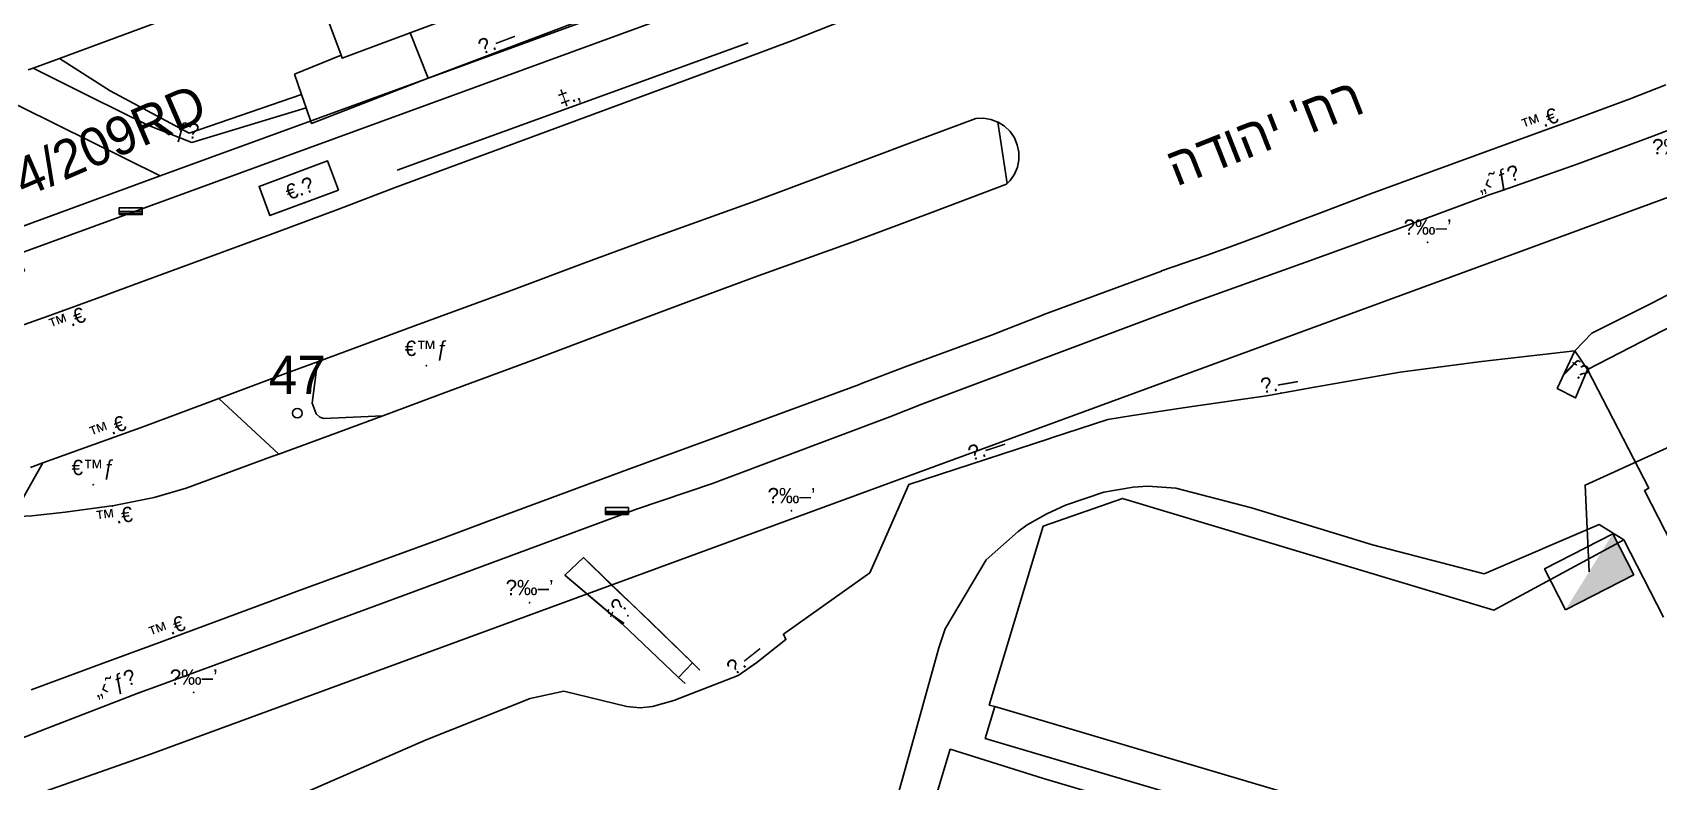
# Model space of a CAD drawing. Header units: metres. Extents: x 218299 to 220222, y 572714 to 574340.
# Drawn here: x 219658.7 to 219743.6, y 573655.2 to 573694.3 of the extents above; entities that cross this region are included whole.
import ezdxf
from ezdxf.enums import TextEntityAlignment as Align

# ---------------------------------------------------------------- set-up
doc = ezdxf.new("R2010")
doc.units = ezdxf.units.M
doc.header["$MEASUREMENT"] = 0
for name, color, linetype in [('1601', 44, 'LANDBORDER'), ('1602', 44, 'Continuous'), ('1603', 44, 'Continuous'), ('6011', 10, 'Continuous'), ('6151', 102, 'CABLEUNDEXIST03'), ('6261', 7, 'Continuous'), ('6371', 7, 'Continuous'), ('A_POINTS', 2, 'Continuous'), ('I_OTHER', 7, 'Continuous'), ('M2200', 253, 'Continuous'), ('M2207', 253, 'Continuous'), ('M2211', 253, 'Continuous'), ('M2401', 7, 'Continuous'), ('M2404', 7, 'Continuous'), ('M2407', 253, 'Continuous'), ('M2408', 253, 'Continuous'), ('M2412', 253, 'Continuous'), ('M2601', 253, 'Continuous'), ('M2602', 253, 'Continuous'), ('M2604', 253, 'Continuous'), ('M2605', 253, 'Continuous'), ('M2804', 253, 'Continuous'), ('M2809', 253, 'Continuous'), ('M5202', 253, 'Continuous')]:
    doc.layers.add(name, color=color, linetype=linetype)
doc.styles.add('HEBTXT', font='HEBTXT')
doc.styles.add('MAVAT_HEBTXT', font='HEBTXT')
doc.linetypes.add('CABLEUNDEXIST03', pattern='A,3.5,[222,elecad.shx,S=0.01,R=0,X=0,Y=0],1.5', length=5)
doc.linetypes.add('LANDBORDER', pattern='A,6.25,[208,elecad.shx,S=0.02,R=0,X=-0.6,Y=0],12.5,[208,elecad.shx,S=0.02,R=180,X=0.6,Y=0],6.25', length=25)

# ---------------------------------------------------------------- blocks, each defined once
blk = doc.blocks.new('6261')
blk.add_lwpolyline([(-2, -1.2), (2, -1.2), (2, 1.2), (-2, 1.2)], close=True)
at = {"color": 0}
blk.add_solid([(2, 1.2), (-2, -1.2), (2, -1.2)], dxfattribs=at)
at = {"color": 0, "style": 'HEBTXT'}
blk.add_attdef('PIL_NAME', (2.689, 2.418), '', height=1.7, dxfattribs=at)
at = {"style": 'HEBTXT'}
blk.add_attdef('CAMUT_MONIM', (2.489, 0.218), '', height=1.7, dxfattribs=at)
at = {"color": 0, "style": 'HEBTXT', "flags": 1}
for tag, p in [('TYPE', (2.585, -1.773)), ('MAP_TYPE', (2.689, -3.782))]:
    blk.add_attdef(tag, p, '', height=1.7, dxfattribs=at)
blk = doc.blocks.new('6371')
at = {"color": 0}
for points in [[(-1, -1), (-1, 1), (1, 1), (1, -1)], [(-1, -1), (-1, 0), (0, 0), (0, -1)]]:
    blk.add_lwpolyline(points, close=True, dxfattribs=at)
blk.add_solid([(-1, -1), (1, -1), (-1, 1), (1, 1)], dxfattribs=at)
at = {"color": 0, "style": 'HEBTXT'}
blk.add_attdef('POLE_NUM', (2, 2), '', height=2, dxfattribs=at)
at = {"color": 0, "style": 'HEBTXT', "flags": 1}
blk.add_attdef('MAP_TYPE', (2.062, -0.532), '', height=2, dxfattribs=at)
blk = doc.blocks.new('1603')
at = {"layer": 'A_POINTS'}
blk.add_circle((0, 0), 0.25, dxfattribs=at)
at = {"color": 0, "style": 'HEBTXT'}
blk.add_attdef('PARCEL_NUM', text='', height=2, dxfattribs=at).set_placement((0, 1), align=Align.CENTER)
at = {"color": 0, "style": 'HEBTXT', "flags": 1}
blk.add_attdef('LOT_NUM', text='', height=2, dxfattribs=at).set_placement((0, -2.5), align=Align.CENTER)
blk = doc.blocks.new('M2804')
blk.add_circle((0, 0), 0.025)
at = {"style": 'MAVAT_HEBTXT'}
blk.add_attdef('NAME', text='', height=0.8, dxfattribs=at).set_placement((0, 1.59), align=Align.MIDDLE)
blk = doc.blocks.new('M5202')
blk.add_lwpolyline([(-2, -0.53), (2, -0.53), (2, 0.67), (-2, 0.67)], close=True)
for points in [[(-2, 0), (2, 0)], [(-2, -0.33), (2, -0.33)]]:
    blk.add_lwpolyline(points)
at = {"style": 'MAVAT_HEBTXT', "flags": 1}
for tag, p in [('MARK', (0, 1.92)), ('HEIGHT', (0, -1.78)), ('NAME', (0, -4.35))]:
    blk.add_attdef(tag, text='', height=0.8, dxfattribs=at).set_placement(p, align=Align.MIDDLE)
blk = doc.blocks.new('M2404')
blk.add_circle((0, 0), 0.025)
at = {"style": 'MAVAT_HEBTXT'}
blk.add_attdef('NAME', text='', height=0.8, dxfattribs=at).set_placement((0, 1.59), align=Align.MIDDLE)
blk = doc.blocks.new('M2211')
blk.add_circle((0, 0), 0.025)
at = {"style": 'MAVAT_HEBTXT'}
blk.add_attdef('NAME', text='', height=0.8, dxfattribs=at).set_placement((0, 1.59), align=Align.MIDDLE)
blk = doc.blocks.new('M2408')
blk.add_circle((0, 0), 0.025)
at = {"style": 'MAVAT_HEBTXT'}
blk.add_attdef('NAME', text='', height=0.8, dxfattribs=at).set_placement((0, 1.59), align=Align.MIDDLE)
blk = doc.blocks.new('M2412')
blk.add_circle((0, 0), 0.025)
at = {"style": 'MAVAT_HEBTXT'}
blk.add_attdef('NAME', text='', height=0.8, dxfattribs=at).set_placement((0, 1.59), align=Align.MIDDLE)
blk = doc.blocks.new('M2604')
blk.add_circle((0, 0), 0.025)
at = {"style": 'MAVAT_HEBTXT'}
blk.add_attdef('NAME', text='', height=0.8, dxfattribs=at).set_placement((0, 1.59), align=Align.MIDDLE)
blk = doc.blocks.new('M2605')
blk.add_circle((0, 0), 0.025)
at = {"style": 'MAVAT_HEBTXT'}
blk.add_attdef('NAME', text='', height=0.8, dxfattribs=at).set_placement((0, 1.59), align=Align.MIDDLE)
blk = doc.blocks.new('M2809')
blk.add_circle((0, 0), 0.025)
at = {"style": 'MAVAT_HEBTXT'}
blk.add_attdef('NAME', text='', height=0.8, dxfattribs=at).set_placement((0, 1.59), align=Align.MIDDLE)
blk = doc.blocks.new('111')
at = {"layer": 'M2200'}
blk.add_polyline3d([(219671.356, 573702.466, 606.517), (219686.929, 573708.27, 606.517), (219686.701, 573708.88, 600.322), (219688.821, 573709.67, 600.322), (219689.07, 573709.004, 606.412), (219694.94, 573711.192, 606.307), (219694.94, 573711.192, 606.307), (219698.462, 573701.742, 606.307), (219697.907, 573701.535, 606.307), (219698.166, 573700.841, 602.737), (219695.725, 573699.932, 602.737), (219695.462, 573700.638, 606.307), (219695.144, 573700.519, 606.307), (219695.405, 573699.819, 602.527), (219693.91, 573699.262, 602.527), (219693.829, 573699.232, 602.527), (219693.57, 573699.926, 606.412), (219678.452, 573694.292, 606.412), (219674.897, 573692.967, 606.412), (219674.839, 573693.122, 606.414)], close=True, dxfattribs=at)
for points in [[(219744.582, 573648.533, 595.807), (219708.965, 573659.095, 595.703), (219708.686, 573659.178, 595.702), (219711.496, 573668.515, 595.807), (219715.642, 573669.968, 595.807), (219735.023, 573664.135, 595.807), (219741.816, 573667.806, 595.807), (219741.816, 573667.806, 595.807), (219743.894, 573663.772, 595.807)], [(219745.792, 573664.75, 595.072), (219742.891, 573670.382, 594.967), (219743.117, 573670.498, 594.967), (219739.915, 573676.713, 596.07), (219739.915, 573676.713, 596.07), (219756.836, 573685.429, 596.07)]]:
    blk.add_polyline3d(points, dxfattribs=at)
at = {"layer": 'M2207'}
blk.add_polyline3d([(219708.965, 573659.095, 594.18), (219743.94, 573648.724, 594.18), (219743.459, 573647.105, 594.075), (219723.505, 573653.022, 594.18), (219723.179, 573651.923, 594.035), (219721.85, 573647.441, 593.445), (219721.85, 573647.441, 593.445), (219717.059, 573648.861, 593.445), (219717.059, 573648.861, 593.445), (219718.371, 573653.285, 594.032), (219718.701, 573654.398, 594.18), (219708.471, 573657.431, 594.075)], close=True, dxfattribs=at)
at = {"layer": 'M2211'}
blk.add_polyline3d([(219674.703, 573686.081, 597.12), (219671.126, 573684.746, 597.12), (219670.559, 573686.265, 596.805), (219674.136, 573687.6, 596.805), (219674.703, 573686.081, 597.12)], close=True, dxfattribs=at)
at = {"layer": 'M2401'}
for points in [[(219701.054, 573694.936, 598.852), (219698.401, 573693.892, 598.852), (219695.937, 573692.972, 598.852), (219677.659, 573686.205, 598.852), (219674.758, 573685.093, 598.852), (219671.486, 573683.886, 598.852), (219664.667, 573681.37, 598.852), (219662.862, 573680.704, 598.852), (219662.45, 573680.555, 598.852), (219659.823, 573679.604, 598.852), (219657.764, 573678.858, 598.852)], [(219744.014, 573691.577, 594.211), (219742.14, 573690.853, 594.211), (219738.994, 573689.683, 594.211), (219735.308, 573688.346, 594.211), (219731.639, 573686.997, 594.211), (219728.588, 573685.878, 594.211), (219725.895, 573684.857, 594.211), (219724.864, 573684.466, 594.211), (219722.951, 573683.743, 594.211), (219722.199, 573683.459, 594.211), (219721.451, 573683.176, 594.211), (219720.004, 573682.669, 594.211), (219717.68, 573681.855, 594.211), (219717.67, 573681.851, 594.211), (219712.393, 573679.892, 594.211), (219711.539, 573679.575, 594.211), (219711.459, 573679.545, 594.211), (219709.318, 573678.706, 594.211), (219708.938, 573678.558, 594.211), (219704.293, 573676.847, 594.211), (219702.018, 573675.966, 594.211), (219701.856, 573675.906, 594.211), (219695.277, 573673.484, 594.211), (219693.951, 573672.996, 594.211), (219689.814, 573671.487, 594.211), (219686.324, 573670.197, 594.211), (219682.437, 573668.747, 594.211), (219680.205, 573667.914, 594.211), (219679.922, 573667.808, 594.211), (219675.277, 573666.121, 594.211), (219672.505, 573665.109, 594.211), (219671.256, 573664.643, 594.211), (219665.917, 573662.652, 594.211), (219665.353, 573662.441, 594.211), (219662.415, 573661.358, 594.211), (219658.66, 573659.972, 594.211)], [(219709.132, 573689.632, 595.02), (219709.144, 573689.627, 595.02), (219709.48, 573689.416, 595.02), (219709.767, 573689.141, 595.02), (219709.992, 573688.815, 595.02), (219710.148, 573688.45, 595.02), (219710.228, 573688.062, 595.02), (219710.229, 573687.665, 595.02), (219710.15, 573687.276, 595.02), (219709.994, 573686.911, 595.02), (219709.769, 573686.584, 595.02), (219709.609, 573686.42, 595.02), (219709.579, 573686.389, 595.02), (219705.855, 573684.984, 595.02), (219701.52, 573683.365, 595.02), (219696.608, 573681.592, 595.02), (219692.533, 573680.077, 595.02), (219688.774, 573678.666, 595.02), (219684.843, 573677.189, 595.02), (219680.469, 573675.582, 595.02), (219677.01, 573674.291, 595.02), (219674.948, 573673.522, 595.02), (219671.586, 573672.288, 595.02), (219671.219, 573672.153, 595.02), (219666.752, 573670.502, 595.02), (219665.087, 573670.012, 595.02), (219662.999, 573669.595, 595.02), (219660.424, 573669.251, 595.02), (219658.696, 573669.055, 595.02)], [(219658.615, 573671.591, 595.02), (219659.258, 573671.822, 595.02), (219664.599, 573673.741, 595.02), (219668.451, 573675.187, 595.02), (219671.805, 573676.447, 595.02), (219673.615, 573677.114, 595.02), (219678.73, 573679, 595.02), (219683.857, 573680.878, 595.02), (219687.574, 573682.273, 595.02), (219690.877, 573683.491, 595.02), (219696.499, 573685.518, 595.02), (219700.074, 573686.856, 595.02), (219704.717, 573688.601, 595.02), (219707.985, 573689.814, 595.02), (219708.381, 573689.831, 595.02), (219708.773, 573689.768, 595.02), (219709.132, 573689.632, 595.02)], [(219714.749, 573654.378, 590.557), (219711.506, 573655.343, 590.557), (219706.644, 573656.863, 590.557), (219705.299, 573652.409, 590.557)], [(219703.448, 573652.855, 590.557), (219704.376, 573656.145, 590.557), (219706.043, 573662.16, 590.557), (219706.378, 573663.154, 590.557), (219708.52, 573666.767, 590.557), (219710.198, 573668.243, 590.557), (219710.663, 573668.594, 590.557), (219711.695, 573669.165, 590.557), (219712.659, 573669.615, 590.557), (219714.662, 573670.296, 590.557), (219716.196, 573670.558, 590.557), (219716.968, 573670.603, 590.557), (219718.42, 573670.512, 590.557), (219722.374, 573669.472, 590.557), (219728.692, 573667.551, 590.557), (219734.53, 573666.034, 590.557), (219740.53, 573668.603, 590.557), (219741.816, 573667.806, 590.557)]]:
    blk.add_polyline3d(points, dxfattribs=at)
at = {"layer": 'M2404'}
for points in [[(219701.054, 573694.936, 598.852), (219698.401, 573693.892, 598.852), (219695.937, 573692.972, 598.852), (219677.659, 573686.205, 598.852), (219674.758, 573685.093, 598.852), (219671.486, 573683.886, 598.852), (219664.667, 573681.37, 598.852), (219662.862, 573680.704, 598.852), (219662.45, 573680.555, 598.852), (219659.823, 573679.604, 598.852), (219657.764, 573678.858, 598.852)], [(219744.014, 573691.577, 594.631), (219742.14, 573690.853, 594.631), (219738.994, 573689.683, 594.631), (219735.308, 573688.346, 594.631), (219731.639, 573686.997, 594.631), (219728.588, 573685.878, 594.631), (219725.895, 573684.857, 594.631), (219724.864, 573684.466, 594.631), (219722.951, 573683.743, 594.631), (219722.199, 573683.459, 594.631), (219721.451, 573683.176, 594.631), (219720.004, 573682.669, 594.631), (219717.68, 573681.855, 594.631), (219717.67, 573681.851, 594.631), (219712.393, 573679.892, 594.631), (219711.539, 573679.575, 594.631), (219711.459, 573679.545, 594.631), (219709.318, 573678.706, 594.631), (219708.938, 573678.558, 594.631), (219704.293, 573676.847, 594.631), (219702.018, 573675.966, 594.631), (219701.856, 573675.906, 594.631), (219695.277, 573673.484, 594.631), (219693.951, 573672.996, 594.631), (219689.814, 573671.487, 594.631), (219686.324, 573670.197, 594.631), (219682.437, 573668.747, 594.631), (219680.205, 573667.914, 594.631), (219679.922, 573667.808, 594.631), (219675.277, 573666.121, 594.631), (219672.505, 573665.109, 594.631), (219671.256, 573664.643, 594.631), (219665.917, 573662.652, 594.631), (219665.353, 573662.441, 594.631), (219662.415, 573661.358, 594.631), (219658.66, 573659.972, 594.631)], [(219709.132, 573689.632, 595.02), (219709.144, 573689.627, 595.02), (219709.48, 573689.416, 595.02), (219709.767, 573689.141, 595.02), (219709.992, 573688.815, 595.02), (219710.148, 573688.45, 595.02), (219710.228, 573688.062, 595.02), (219710.229, 573687.665, 595.02), (219710.15, 573687.276, 595.02), (219709.994, 573686.911, 595.02), (219709.769, 573686.584, 595.02), (219709.609, 573686.42, 595.02), (219709.579, 573686.389, 595.02), (219705.855, 573684.984, 595.02), (219701.52, 573683.365, 595.02), (219696.608, 573681.592, 595.02), (219692.533, 573680.077, 595.02), (219688.774, 573678.666, 595.02), (219684.843, 573677.189, 595.02), (219680.469, 573675.582, 595.02), (219677.01, 573674.291, 595.02), (219674.948, 573673.522, 595.02), (219671.586, 573672.288, 595.02), (219671.219, 573672.153, 595.02), (219666.752, 573670.502, 595.02), (219665.087, 573670.012, 595.02), (219662.999, 573669.595, 595.02), (219660.424, 573669.251, 595.02), (219658.696, 573669.055, 595.02)], [(219658.615, 573671.591, 595.02), (219659.258, 573671.822, 595.02), (219664.599, 573673.741, 595.02), (219668.451, 573675.187, 595.02), (219671.805, 573676.447, 595.02), (219673.615, 573677.114, 595.02), (219678.73, 573679, 595.02), (219683.857, 573680.878, 595.02), (219687.574, 573682.273, 595.02), (219690.877, 573683.491, 595.02), (219696.499, 573685.518, 595.02), (219700.074, 573686.856, 595.02), (219704.717, 573688.601, 595.02), (219707.985, 573689.814, 595.02), (219708.381, 573689.831, 595.02), (219708.773, 573689.768, 595.02), (219709.132, 573689.632, 595.02)], [(219714.749, 573654.378, 590.557), (219711.506, 573655.343, 590.557), (219706.644, 573656.863, 590.557), (219705.299, 573652.409, 590.557)], [(219703.448, 573652.855, 590.557), (219704.376, 573656.145, 590.557), (219706.043, 573662.16, 590.557), (219706.378, 573663.154, 590.557), (219708.52, 573666.767, 590.557), (219710.198, 573668.243, 590.557), (219710.663, 573668.594, 590.557), (219711.695, 573669.165, 590.557), (219712.659, 573669.615, 590.557), (219714.662, 573670.296, 590.557), (219716.196, 573670.558, 590.557), (219716.968, 573670.603, 590.557), (219718.42, 573670.512, 590.557), (219722.374, 573669.472, 590.557), (219728.692, 573667.551, 590.557), (219734.53, 573666.034, 590.557), (219740.53, 573668.603, 590.557), (219741.816, 573667.806, 590.557)]]:
    blk.add_polyline3d(points, dxfattribs=at)
at = {"layer": 'M2407'}
for points in [[(219672.398, 573692.131, 594.907), (219674.839, 573693.122, 594.907)], [(219672.768, 573691.074, 594.883), (219672.398, 573692.131, 594.907)], [(219691.103, 573659.106, 590.527), (219690.449, 573659.031, 590.527), (219689.766, 573659.101, 590.527), (219686.472, 573659.901, 590.617), (219684.72, 573659.519, 590.617), (219679.273, 573657.356, 590.617), (219671.285, 573653.871, 590.617)]]:
    blk.add_polyline3d(points, dxfattribs=at)
at = {"layer": 'M2408'}
blk.add_polyline3d([(219749.423, 573691.214, 596.28), (219743.195, 573688.835, 596.28), (219741.784, 573688.314, 596.28), (219739.379, 573687.424, 596.28), (219738.79, 573687.219, 596.28), (219735.468, 573686.063, 596.28), (219734.627, 573685.77, 596.28), (219734.608, 573685.764, 596.28), (219730.06, 573684.078, 596.28), (219728.754, 573683.595, 596.28), (219727.418, 573683.11, 596.28), (219725.204, 573682.306, 596.28), (219718.899, 573680.043, 596.28), (219718.83, 573680.018, 596.28), (219717.643, 573679.582, 596.28), (219717.226, 573679.429, 596.28), (219705.158, 573674.892, 596.28), (219703.485, 573674.229, 596.28), (219694.881, 573671, 596.28), (219694.229, 573670.755, 596.28), (219690.263, 573669.414, 596.28), (219689.98, 573669.309, 596.28), (219679.928, 573665.575, 596.28), (219678.714, 573665.125, 596.28), (219676.246, 573664.226, 596.28), (219673.738, 573663.294, 596.28), (219673.578, 573663.234, 596.28), (219665.332, 573660.199, 596.28), (219664.283, 573659.813, 596.28), (219663.648, 573659.566, 596.28), (219659.51, 573657.96, 596.28), (219657.591, 573657.215, 596.28)], dxfattribs=at)
at = {"layer": 'M2412'}
for points in [[(219660.136, 573692.96, 594.96), (219662.788, 573691.263, 595.065), (219666.904, 573689.049, 594.855), (219672.768, 573691.074, 594.855), (219673.012, 573690.374, 594.435), (219667.041, 573688.568, 594.435), (219664.742, 573689.467, 594.54), (219661.781, 573690.938, 594.645), (219658.753, 573692.451, 594.645)], [(219739.249, 573677.676, 592.282), (219739.915, 573676.713, 592.072), (219739.295, 573675.222, 591.022), (219738.336, 573675.718, 591.022)], [(219693.188, 573661.38, 590.715), (219692.457, 573660.623, 590.715), (219689.519, 573663.416, 592.815), (219686.527, 573665.968, 594.285), (219687.5, 573666.878, 594.285), (219689.943, 573664.511, 593.025)]]:
    blk.add_polyline3d(points, close=True, dxfattribs=at)
at = {"layer": 'M2601'}
for points in [[(219689.636, 573664.802, 594.105), (219688.871, 573665.525, 594.705), (219687.5, 573666.878, 595.125)], [(219686.527, 573665.968, 595.125), (219689.096, 573663.777, 593.863)], [(219693.578, 573661, 591.555), (219693.188, 573661.38, 591.778), (219691.015, 573663.498, 593.025), (219689.943, 573664.511, 593.865), (219689.636, 573664.802, 594.105)], [(219689.096, 573663.777, 593.863), (219689.519, 573663.416, 593.655), (219689.519, 573663.416, 593.655), (219692.457, 573660.623, 591.774), (219692.799, 573660.298, 591.555)]]:
    blk.add_polyline3d(points, dxfattribs=at)
at = {"layer": 'M2602'}
for points in [[(219679.378, 573691.926, 595.008), (219678.452, 573694.292, 595.008)], [(219747.925, 573682.913, 592.072), (219746.146, 573682.096, 592.072), (219745.746, 573681.708, 592.072), (219745.283, 573681.208, 592.072), (219743.285, 573680.171, 592.072), (219740.146, 573678.601, 592.072), (219739.249, 573677.676, 592.282)]]:
    blk.add_polyline3d(points, dxfattribs=at)
at = {"layer": 'M2604'}
blk.add_polyline3d([(219677.76, 573687.113, 595.406), (219696.091, 573693.764, 595.616)], dxfattribs=at)
at = {"layer": 'M2605'}
for points in [[(219663.773, 573699.24, 595.432), (219665.548, 573694.948, 595.327), (219660.136, 573692.96, 595.327), (219658.753, 573692.451, 595.327), (219658.492, 573692.355, 595.327)], [(219694.613, 573697.467, 595.012), (219690.101, 573695.902, 594.907), (219686.837, 573694.747, 594.907), (219679.754, 573692.072, 594.907), (219679.378, 573691.926, 594.895), (219673.296, 573689.563, 594.697), (219673.012, 573690.374, 594.797), (219672.768, 573691.074, 594.883)], [(219739.249, 573677.676, 592.282), (219734.388, 573677.124, 592.282), (219730.144, 573676.574, 592.492), (219725.657, 573675.79, 592.912), (219723.15, 573675.335, 592.912), (219719.273, 573674.774, 592.912), (219718.588, 573674.668, 592.912)], [(219716.157, 573674.294, 592.912), (219714.877, 573674.097, 592.912), (219711.936, 573673.137, 592.702), (219711.792, 573673.09, 592.702)], [(219718.588, 573674.668, 592.912), (219716.157, 573674.294, 592.912)], [(219711.792, 573673.09, 592.702), (219704.479, 573670.693, 592.702), (219703.141, 573667.65, 591.73)], [(219703.141, 573667.65, 591.73), (219702.455, 573666.091, 591.232), (219697.933, 573662.876, 591.022), (219698.063, 573662.596, 590.707), (219696.549, 573661.396, 590.602), (219695.567, 573660.728, 590.602), (219692.206, 573659.405, 590.602), (219691.103, 573659.106, 590.602)]]:
    blk.add_polyline3d(points, dxfattribs=at)
at = {"layer": 'M2809'}
for points in [[(219709.609, 573686.42, 595.02), (219709.579, 573686.389, 595.02), (219705.855, 573684.984, 594.915), (219701.52, 573683.365, 594.81), (219696.608, 573681.592, 594.81), (219692.533, 573680.077, 594.705), (219688.774, 573678.666, 594.705), (219684.843, 573677.189, 594.6), (219680.469, 573675.582, 594.495), (219677.01, 573674.291, 594.429), (219677.01, 573674.291, 594.356), (219677.01, 573674.291, 594.356), (219673.931, 573674.148, 594.356), (219673.727, 573674.223, 594.356), (219673.543, 573674.393, 594.356), (219673.331, 573674.951, 594.356), (219673.615, 573677.114, 594.356), (219673.615, 573677.114, 594.356), (219673.615, 573677.114, 594.495), (219678.73, 573679, 594.495), (219683.857, 573680.878, 594.705), (219687.574, 573682.273, 594.705), (219690.877, 573683.491, 594.81), (219696.499, 573685.518, 594.81), (219700.074, 573686.856, 594.81), (219704.717, 573688.601, 595.02), (219707.985, 573689.814, 595.02), (219708.381, 573689.831, 595.02), (219708.773, 573689.768, 595.02), (219709.132, 573689.632, 595.02), (219709.132, 573689.632, 594.986), (219709.609, 573686.42, 594.986)], [(219668.451, 573675.187, 594.356), (219668.451, 573675.187, 594.356), (219671.586, 573672.288, 594.251), (219671.586, 573672.288, 594.251), (219671.586, 573672.288, 594.295), (219671.219, 573672.153, 594.285), (219666.752, 573670.502, 594.285), (219665.087, 573670.012, 594.285), (219662.999, 573669.595, 594.18), (219660.424, 573669.251, 594.285), (219658.696, 573669.055, 594.18), (219657.686, 573669.017, 594.18), (219657.686, 573669.017, 594.146), (219659.258, 573671.822, 594.251), (219659.258, 573671.822, 594.251), (219659.258, 573671.822, 594.285), (219664.599, 573673.741, 594.285), (219668.451, 573675.187, 594.397)]]:
    blk.add_polyline3d(points, close=True, dxfattribs=at)
at = {"layer": 'M2211'}
ref = blk.add_blockref('M2211', (219672.954, 573685.428), dxfattribs=dict(at, xscale=0.5, yscale=0.5, zscale=0.5))
ref.add_attrib('NAME', '€.\x9a', dxfattribs={"layer": '0', "height": 0.8, "rotation": 20.46295, "style": 'MAVAT_HEBTXT'}).set_placement((219672.676, 573686.174), align=Align.MIDDLE)
at = {"layer": 'M2404'}
ref = blk.add_blockref('M2404', (219737.601, 573689.178), dxfattribs=dict(at, xscale=0.5, yscale=0.5, zscale=0.5))
ref.add_attrib('NAME', '™.€', dxfattribs={"layer": '0', "height": 0.8, "rotation": 20.41838, "style": 'MAVAT_HEBTXT'}).set_placement((219737.409, 573689.693), align=Align.MIDDLE)
ref = blk.add_blockref('M2404', (219660.317, 573679.783), dxfattribs=dict(at, xscale=0.5, yscale=0.5, zscale=0.5))
ref.add_attrib('NAME', '™.€', dxfattribs={"layer": '0', "height": 0.8, "rotation": 20.98795, "style": 'MAVAT_HEBTXT'}).set_placement((219660.514, 573679.269), align=Align.MIDDLE)
ref = blk.add_blockref('M2404', (219662.825, 573673.103), dxfattribs=dict(at, xscale=0.5, yscale=0.5, zscale=0.5))
ref.add_attrib('NAME', '™.€', dxfattribs={"layer": '0', "height": 0.8, "rotation": 20.58633, "style": 'MAVAT_HEBTXT'}).set_placement((219662.632, 573673.618), align=Align.MIDDLE)
ref = blk.add_blockref('M2404', (219662.902, 573669.582), dxfattribs=dict(at, xscale=0.5, yscale=0.5, zscale=0.5))
ref.add_attrib('NAME', '™.€', dxfattribs={"layer": '0', "height": 0.8, "rotation": 7.6197, "style": 'MAVAT_HEBTXT'}).set_placement((219662.974, 573669.037), align=Align.MIDDLE)
ref = blk.add_blockref('M2404', (219665.917, 573662.652), dxfattribs=dict(at, xscale=0.5, yscale=0.5, zscale=0.5))
ref.add_attrib('NAME', '™.€', dxfattribs={"layer": '0', "height": 0.8, "rotation": 20.45441, "style": 'MAVAT_HEBTXT'}).set_placement((219665.725, 573663.167), align=Align.MIDDLE)
at = {"layer": 'M2408'}
ref = blk.add_blockref('M2408', (219735.468, 573686.063), dxfattribs=dict(at, xscale=0.5, yscale=0.5, zscale=0.5))
ref.add_attrib('NAME', '„‹˜ƒ\x8e', dxfattribs={"layer": '0', "height": 0.8, "rotation": 19.19137, "style": 'MAVAT_HEBTXT'}).set_placement((219735.287, 573686.582), align=Align.MIDDLE)
ref = blk.add_blockref('M2408', (219664.283, 573659.813), dxfattribs=dict(at, xscale=0.5, yscale=0.5, zscale=0.5))
ref.add_attrib('NAME', '„‹˜ƒ\x8e', dxfattribs={"layer": '0', "height": 0.8, "rotation": 20.21096, "style": 'MAVAT_HEBTXT'}).set_placement((219663.055, 573660.226), align=Align.MIDDLE)
at = {"layer": 'M2412'}
ref = blk.add_blockref('M2412', (219666.834, 573689.087), dxfattribs=dict(at, xscale=0.5, yscale=0.5, zscale=0.5, rotation=23.12163155078328))
ref.add_attrib('NAME', 'ƒ\x8e', dxfattribs={"layer": '0', "height": 0.8, "rotation": 354.85276, "style": 'MAVAT_HEBTXT'}).set_placement((219666.826, 573689.078), align=Align.MIDDLE)
ref = blk.add_blockref('M2412', (219739.659, 573677.084), dxfattribs=dict(at, xscale=0.4999999999999996, yscale=0.4999999999999996, zscale=0.4999999999999996, rotation=308.757825376123))
ref.add_attrib('NAME', 'ƒ\x8e', dxfattribs={"layer": '0', "height": 0.8, "rotation": 325.58981, "style": 'MAVAT_HEBTXT'}).set_placement((219739.348, 573676.63), align=Align.MIDDLE)
ref = blk.add_blockref('M2412', (219689.819, 573663.839), dxfattribs=dict(at, xscale=0.5, yscale=0.5, zscale=0.5))
ref.add_attrib('NAME', 'ƒ\x8e', dxfattribs={"layer": '0', "height": 0.8, "rotation": 65.21639, "style": 'MAVAT_HEBTXT'}).set_placement((219689.319, 573664.069), align=Align.MIDDLE)
at = {"layer": 'M2604'}
ref = blk.add_blockref('M2604', (219686.926, 573690.438), dxfattribs=dict(at, xscale=0.5, yscale=0.5, zscale=0.5))
ref.add_attrib('NAME', '‡.‚', dxfattribs={"layer": '0', "height": 0.8, "rotation": 19.94092, "style": 'MAVAT_HEBTXT'}).set_placement((219686.738, 573690.955), align=Align.MIDDLE)
at = {"layer": 'M2605'}
ref = blk.add_blockref('M2605', (219683.154, 573693.356), dxfattribs=dict(at, xscale=0.5, yscale=0.5, zscale=0.5))
ref.add_attrib('NAME', '\x9a.—', dxfattribs={"layer": '0', "height": 0.8, "rotation": 20.69062, "style": 'MAVAT_HEBTXT'}).set_placement((219682.959, 573693.87), align=Align.MIDDLE)
ref = blk.add_blockref('M2605', (219723.913, 573675.473), dxfattribs=dict(at, xscale=0.5, yscale=0.5, zscale=0.5))
ref.add_attrib('NAME', '\x9a.—', dxfattribs={"layer": '0', "height": 0.8, "rotation": 9.9111, "style": 'MAVAT_HEBTXT'}).set_placement((219723.818, 573676.015), align=Align.MIDDLE)
ref = blk.add_blockref('M2605', (219708.713, 573672.081), dxfattribs=dict(at, xscale=0.5, yscale=0.5, zscale=0.5))
ref.add_attrib('NAME', '\x9a.—', dxfattribs={"layer": '0', "height": 0.8, "rotation": 18.14803, "style": 'MAVAT_HEBTXT'}).set_placement((219708.542, 573672.604), align=Align.MIDDLE)
ref = blk.add_blockref('M2605', (219696.223, 573661.175), dxfattribs=dict(at, xscale=0.5, yscale=0.5, zscale=0.5))
ref.add_attrib('NAME', '\x9a.—', dxfattribs={"layer": '0', "height": 0.8, "rotation": 38.39071, "style": 'MAVAT_HEBTXT'}).set_placement((219695.882, 573661.606), align=Align.MIDDLE)
at = {"layer": 'M2804'}
ref = blk.add_blockref('M2804', (219744.54, 573687.553, 608.426), dxfattribs=dict(at, xscale=0.5, yscale=0.5, zscale=0.5))
ref.add_attrib('NAME', '\x8d‰–’', dxfattribs={"layer": '0', "height": 0.8, "style": 'MAVAT_HEBTXT'}).set_placement((219744.54, 573688.349, 608.426), align=Align.MIDDLE)
ref = blk.add_blockref('M2804', (219731.568, 573683.354, 604.226), dxfattribs=dict(at, xscale=0.5, yscale=0.5, zscale=0.5))
ref.add_attrib('NAME', '\x8d‰–’', dxfattribs={"layer": '0', "height": 0.8, "style": 'MAVAT_HEBTXT'}).set_placement((219731.568, 573684.149, 604.226), align=Align.MIDDLE)
ref = blk.add_blockref('M2804', (219698.356, 573669.324, 605.906), dxfattribs=dict(at, xscale=0.5, yscale=0.5, zscale=0.5))
ref.add_attrib('NAME', '\x8d‰–’', dxfattribs={"layer": '0', "height": 0.8, "style": 'MAVAT_HEBTXT'}).set_placement((219698.356, 573670.12, 605.906), align=Align.MIDDLE)
ref = blk.add_blockref('M2804', (219684.679, 573664.523, 606.536), dxfattribs=dict(at, xscale=0.5, yscale=0.5, zscale=0.5))
ref.add_attrib('NAME', '\x8d‰–’', dxfattribs={"layer": '0', "height": 0.8, "style": 'MAVAT_HEBTXT'}).set_placement((219684.679, 573665.319, 606.536), align=Align.MIDDLE)
ref = blk.add_blockref('M2804', (219667.142, 573659.84, 607.796), dxfattribs=dict(at, xscale=0.5, yscale=0.5, zscale=0.5))
ref.add_attrib('NAME', '\x8d‰–’', dxfattribs={"layer": '0', "height": 0.8, "style": 'MAVAT_HEBTXT'}).set_placement((219667.142, 573660.636, 607.796), align=Align.MIDDLE)
at = {"layer": 'M2809'}
ref = blk.add_blockref('M2809', (219679.294, 573676.905, 594.461), dxfattribs=dict(at, xscale=0.5, yscale=0.5, zscale=0.5))
ref.add_attrib('NAME', '€™ƒ', dxfattribs={"layer": '0', "height": 0.8, "style": 'MAVAT_HEBTXT'}).set_placement((219679.294, 573677.701, 594.461), align=Align.MIDDLE)
ref = blk.add_blockref('M2809', (219661.897, 573670.683, 594.251), dxfattribs=dict(at, xscale=0.5, yscale=0.5, zscale=0.5))
ref.add_attrib('NAME', '€™ƒ', dxfattribs={"layer": '0', "height": 0.8, "style": 'MAVAT_HEBTXT'}).set_placement((219661.897, 573671.479, 594.251), align=Align.MIDDLE)
at = {"layer": 'M5202', "xscale": 0.3, "yscale": 0.3, "zscale": 0.3}
for p in [(219663.855, 573684.954, 594.18), (219689.238, 573669.293, 594.6)]:
    blk.add_blockref('M5202', p, dxfattribs=at)

msp = doc.modelspace()

# ---------------------------------------------------------------- linework, layer by layer
at = {"layer": '1601'}
for points in [[(219974.4071, 573771.0634), (219962.9805, 573766.9345), (219946.9992, 573760.8881), (219822.5656, 573714.7348), (219753.3065, 573689.0645), (219664.7445, 573656.5514), (219643.462, 573649.067), (219618.212, 573639.677), (219593.723, 573630.569), (219581.415, 573626.252), (219569.047, 573622.396), (219566.699, 573621.804), (219556.409, 573619.209), (219530.641, 573615.814), (219517.651, 573615.507), (219505.001, 573616.16), (219503.617, 573616.353), (219492.51, 573617.903), (219480.118, 573620.596), (219468.006, 573624.229), (219455.333, 573629.142), (219444.76, 573634.256)], [(219618.0482, 573522.7224), (219617.1515, 573533.9595), (219616.1549, 573544.8885), (219616.528, 573554.751), (219672.868, 573585.113), (219670.898, 573589.396), (219670.785, 573589.642), (219666.615, 573598.715), (219652.771, 573628.831), (219649.029, 573636.97), (219643.6402, 573648.6798), (219643.462, 573649.067), (219664.7445, 573656.5514), (219753.3065, 573689.0645), (219822.5656, 573714.7348), (219946.9992, 573760.8881)]]:
    msp.add_lwpolyline(points, dxfattribs=at)
at = {"layer": '1602'}
for points in [[(219628.0251, 573693.402), (219630.0153, 573694.147), (219621.6444, 573716.2647), (219618.6079, 573724.7608), (219616.5558, 573730.3491), (219613.3211, 573739.1587), (219611.5473, 573744.4767), (219597.1861, 573783.798), (219613.7982, 573789.9154), (219622.3434, 573767.3104), (219625.4606, 573768.6096), (219631.0672, 573753.6521), (219636.1628, 573739.9994), (219635.2359, 573736.7159), (219650.8913, 573694.0057), (219665.3861, 573686.8189), (219646.8862, 573680.0331), (219636.1448, 573675.7508), (219625.8736, 573672.1415), (219629.6353, 573680.5402), (219627.5885, 573686.5227), (219628.6941, 573690.2788)], [(219700.5196, 573699.6379), (219665.3861, 573686.8189), (219650.8913, 573694.0057), (219635.2359, 573736.7159), (219636.1628, 573739.9994), (219631.0672, 573753.6521), (219650.6411, 573761.2744), (219664.4031, 573724.1499), (219742.5908, 573752.8947), (219749.9741, 573733.4911), (219695.2659, 573713.3377)], [(219666.615, 573598.715), (219652.771, 573628.831), (219649.029, 573636.97), (219643.6402, 573648.6798), (219643.462, 573649.067), (219664.7445, 573656.5514), (219753.3065, 573689.0645), (219755.4634, 573684.6636), (219775.2246, 573645.4677), (219777.725, 573640.3131), (219757.2536, 573629.5205), (219680.0108, 573588.7976), (219672.868, 573585.113), (219670.898, 573589.396), (219670.785, 573589.642)]]:
    msp.add_lwpolyline(points, close=True, dxfattribs=at)
for points in [[(219974.4071, 573771.0634), (219962.9805, 573766.9345), (219946.9992, 573760.8881), (219822.5656, 573714.7348), (219753.3065, 573689.0645), (219664.7445, 573656.5514), (219643.462, 573649.067), (219618.212, 573639.677), (219593.723, 573630.569), (219581.415, 573626.252), (219569.047, 573622.396), (219566.699, 573621.804), (219556.409, 573619.209), (219530.641, 573615.814), (219517.651, 573615.507), (219505.001, 573616.16), (219503.617, 573616.353), (219492.51, 573617.903), (219480.118, 573620.596), (219468.006, 573624.229), (219455.333, 573629.142), (219444.76, 573634.256)], [(219443.2442, 573666.3506), (219452.6743, 573660.3693), (219461.9589, 573655.2999), (219474.5029, 573650.6115), (219488.643, 573646.3371), (219500.2784, 573644.2458), (219503.4867, 573646.2577), (219515.2222, 573645.4345), (219532.0545, 573645.5962), (219542.8005, 573647.373), (219556.9025, 573650.48), (219571.18, 573654.6159), (219571.1032, 573654.7758), (219589.9512, 573661.6955), (219594.1938, 573663.8496), (219597.4088, 573661.4171), (219625.8736, 573672.1415), (219636.1448, 573675.7508), (219646.8862, 573680.0331), (219665.3861, 573686.8189), (219700.5196, 573699.6379), (219704.1937, 573701.0075), (219770.641, 573725.4169)]]:
    msp.add_lwpolyline(points, dxfattribs=at)
at = {"layer": '6011'}
msp.add_lwpolyline([(219772.017, 573725.7879), (219702.9301, 573699.1616), (219656.9898, 573682.3845)], dxfattribs=at)
at = {"layer": '6151'}
msp.add_lwpolyline([(219778.146, 573643.7972), (219775.2706, 573642.636), (219771.5976, 573649.9464), (219757.2096, 573678.5821), (219739.7922, 573670.6714), (219740.0033, 573666.1359)], dxfattribs=at)

# ---------------------------------------------------------------- block references
msp.add_blockref('111', (0, 0))
at = {"layer": '1603'}
msp.add_blockref('1603', (219672.5521, 573674.4257), dxfattribs=at).add_auto_attribs({'PARCEL_NUM': '47'})
at = {"layer": '6261', "rotation": 27.12999999999163}
msp.add_blockref('6261', (219740.0033, 573666.1359), dxfattribs=at)
at = {"layer": '6371'}
ref = msp.add_blockref('6371', (219656.9898, 573682.3845), dxfattribs=dict(at, rotation=23.3499999999928))
ref.add_attrib('POLE_NUM', '4/209RD', (219658.2942, 573685.6706), dxfattribs={"layer": '0', "color": 0, "height": 2, "rotation": 23.35, "style": 'HEBTXT'})

# ---------------------------------------------------------------- texts
at = {"layer": 'I_OTHER', "style": 'HEBTXT'}
msp.add_text("הדוהי 'חר", height=2, rotation=21.476728, dxfattribs=at).set_placement((219728.3991, 573690.1704), align=Align.RIGHT)

doc.saveas('drawing.dxf')
